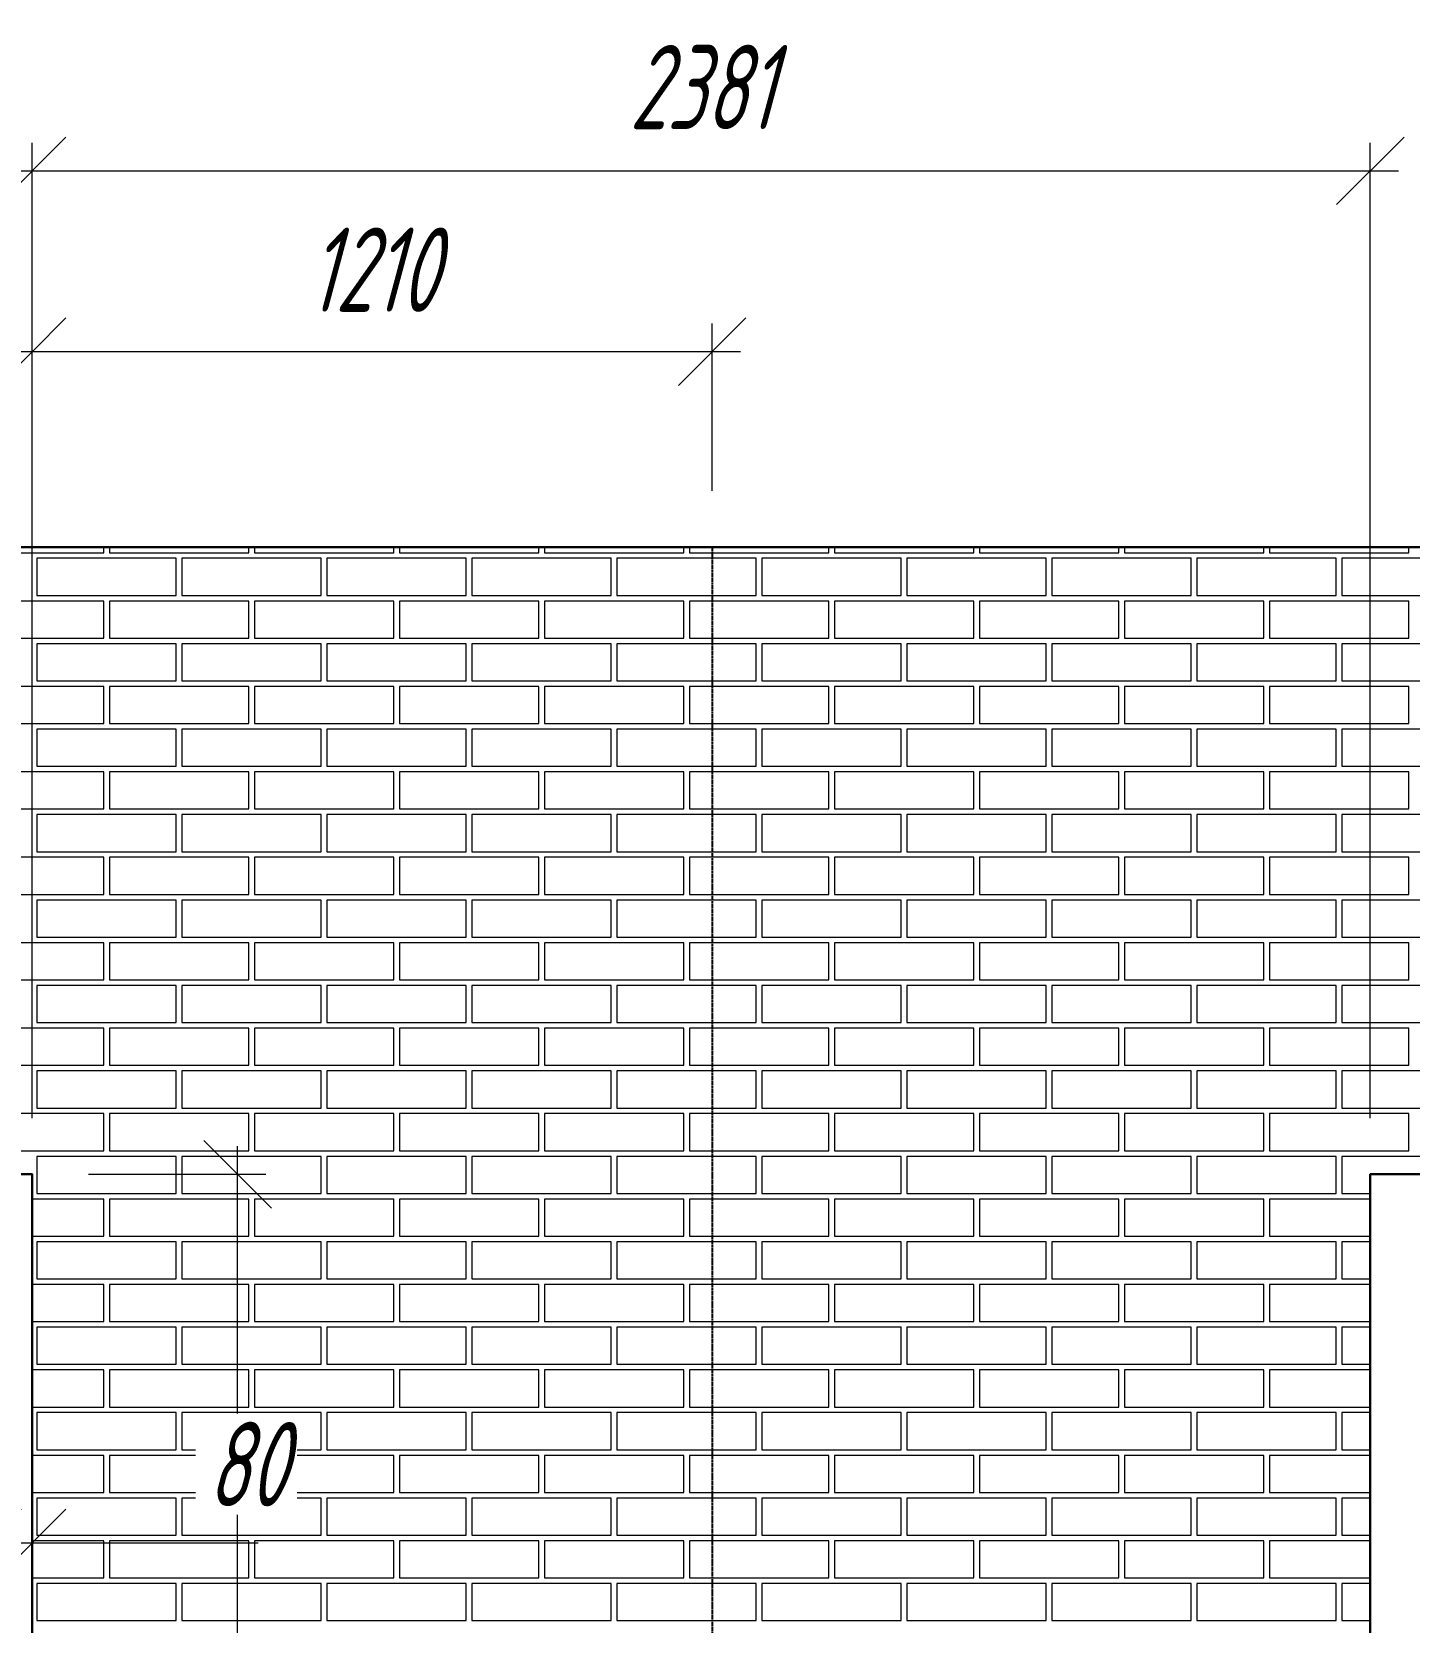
# Model space of a CAD drawing. Header units: millimetres. Extents: x -85477 to 745244, y -3684 to 128206.
# Drawn here: x 720437 to 722888, y 73191 to 76021 of the extents above; entities that cross this region are included whole.
import ezdxf

# ---------------------------------------------------------------- set-up
doc = ezdxf.new("R2010")
doc.units = ezdxf.units.MM
doc.linetypes.add('ACAD_ISO02W100', pattern=[15, 12, -3])
doc.layers.add('РАЗМЕРЫ', color=5, linetype='Continuous', lineweight=15)
doc.layers.add('СТЕНЫ 01', color=7, linetype='Continuous', lineweight=50)
doc.styles.add('ism - 01', font='simplex.shx', dxfattribs={"width": 0.62, "oblique": 15, "height": 150})
doc.dimstyles.new('ism - 01', dxfattribs={"dimtxt": 150, "dimasz": 120, "dimexe": 50, "dimexo": 100, "dimgap": 65, "dimtad": 1, "dimdec": 0, "dimtxsty": 'ism - 01', "dimblk": 'OBLIQUE', "dimcen": 0, "dimdle": 50, "dimadec": 0, "dimazin": 0, "dimtfac": 1, "dimtdec": 0, "dimtmove": 0, "dimatfit": 3, "dimldrblk": 'OBLIQUE', "dimfxl": 1, "dimlwd": -1, "dimlwe": -1, "dimarcsym": 0})

# ---------------------------------------------------------------- blocks, each defined once
blk = doc.blocks.new('_Oblique')
at = {"color": 0, "lineweight": -2}
blk.add_line((-0.5, -0.5), (0.5, 0.5), dxfattribs=at)
blk = doc.blocks.new('*D358')
at = {"layer": 'Defpoints', "color": 0}
for p in [(720437.6, 75773.4), (719061.6, 73988), (720437.6, 73988)]:
    blk.add_point(p, dxfattribs=at)
at = {"layer": 'РАЗМЕРЫ', "color": 0}
for p, q in [((719061.6, 74088), (719061.6, 75823.4)), ((720437.6, 74088), (720437.6, 75823.4)), ((719011.6, 75773.4), (720487.6, 75773.4))]:
    blk.add_line(p, q, dxfattribs=at)
at = {"layer": 'РАЗМЕРЫ', "color": 0, "xscale": 120, "yscale": 120, "zscale": 120, "rotation": 180}
blk.add_blockref('_Oblique', (719061.6, 75773.4), dxfattribs=at)
at = {"layer": 'РАЗМЕРЫ', "color": 0, "xscale": 120, "yscale": 120, "zscale": 120}
blk.add_blockref('_Oblique', (720437.6, 75773.4), dxfattribs=at)
at = {"layer": 'РАЗМЕРЫ', "color": 0, "insert": (719749.6, 75920.8), "char_height": 150, "attachment_point": 5, "style": 'ism - 01'}
blk.add_mtext('1376', dxfattribs=at)
blk = doc.blocks.new('*D359')
at = {"layer": 'Defpoints', "color": 0}
for p in [(722818.6, 75773.4), (720437.6, 73988), (722818.6, 73988)]:
    blk.add_point(p, dxfattribs=at)
at = {"layer": 'РАЗМЕРЫ', "color": 0}
for p, q in [((720437.6, 74088), (720437.6, 75823.4)), ((722818.6, 74088), (722818.6, 75823.4)), ((720387.6, 75773.4), (722868.6, 75773.4))]:
    blk.add_line(p, q, dxfattribs=at)
at = {"layer": 'РАЗМЕРЫ', "color": 0, "xscale": 120, "yscale": 120, "zscale": 120, "rotation": 180}
blk.add_blockref('_Oblique', (720437.6, 75773.4), dxfattribs=at)
at = {"layer": 'РАЗМЕРЫ', "color": 0, "xscale": 120, "yscale": 120, "zscale": 120}
blk.add_blockref('_Oblique', (722818.6, 75773.4), dxfattribs=at)
at = {"layer": 'РАЗМЕРЫ', "color": 0, "insert": (721628.1, 75922.3), "char_height": 150, "attachment_point": 5, "style": 'ism - 01'}
blk.add_mtext('2381', dxfattribs=at)
blk = doc.blocks.new('*D360')
at = {"layer": 'Defpoints', "color": 0}
for p in [(721647.6, 75451.7), (721647.6, 75104), (720437.6, 73988)]:
    blk.add_point(p, dxfattribs=at)
at = {"layer": 'РАЗМЕРЫ', "color": 0}
for p, q in [((720437.6, 74088), (720437.6, 75501.7)), ((721647.6, 75204), (721647.6, 75501.7)), ((720387.6, 75451.7), (721697.6, 75451.7))]:
    blk.add_line(p, q, dxfattribs=at)
at = {"layer": 'РАЗМЕРЫ', "color": 0, "xscale": 120, "yscale": 120, "zscale": 120, "rotation": 180}
blk.add_blockref('_Oblique', (720437.6, 75451.7), dxfattribs=at)
at = {"layer": 'РАЗМЕРЫ', "color": 0, "xscale": 120, "yscale": 120, "zscale": 120}
blk.add_blockref('_Oblique', (721647.6, 75451.7), dxfattribs=at)
at = {"layer": 'РАЗМЕРЫ', "color": 0, "insert": (721042.6, 75597.5), "char_height": 150, "attachment_point": 5, "style": 'ism - 01'}
blk.add_mtext('1210', dxfattribs=at)
blk = doc.blocks.new('*D366')
at = {"layer": 'Defpoints', "color": 0}
for p in [(720437.6, 73988), (720803, 73988), (720437.6, 71004)]:
    blk.add_point(p, dxfattribs=at)
at = {"layer": 'РАЗМЕРЫ', "color": 0}
for p, q in [((720803, 70954), (720803, 74038)), ((720537.6, 73988), (720853, 73988)), ((720537.6, 71004), (720853, 71004))]:
    blk.add_line(p, q, dxfattribs=at)
at = {"layer": 'РАЗМЕРЫ', "color": 0, "xscale": 120, "yscale": 120, "zscale": 120}
for p, rotation in [((720803, 73988), 90), ((720803, 71004), 270)]:
    blk.add_blockref('_Oblique', p, dxfattribs=dict(at, rotation=rotation))
at = {"layer": 'РАЗМЕРЫ', "color": 0, "insert": (720652.9, 72496), "char_height": 150, "attachment_point": 5, "rotation": 90, "style": 'ism - 01', "bg_fill": 3, "box_fill_scale": 1.1, "bg_fill_color": 256, "bg_fill_true_color": 13158600, "bg_fill_transparency": 0}
blk.add_mtext('2984', dxfattribs=at)
blk = doc.blocks.new('*D496')
at = {"layer": 'Defpoints', "color": 0}
for p in [(720437.6, 73332.4), (720357.6, 73238.4), (720437.6, 73238.4)]:
    blk.add_point(p, dxfattribs=at)
at = {"layer": 'РАЗМЕРЫ', "color": 0, "linetype": 'Continuous'}
for p, q in [((720357.6, 73338.4), (720357.6, 73382.4)), ((720437.6, 73338.4), (720437.6, 73382.4)), ((720357.6, 73332.4), (720237.6, 73332.4)), ((720357.6, 73332.4), (720437.6, 73332.4)), ((720437.6, 73332.4), (720839.4, 73332.4))]:
    blk.add_line(p, q, dxfattribs=at)
at = {"layer": 'РАЗМЕРЫ', "color": 0, "xscale": 120, "yscale": 120, "zscale": 120}
blk.add_blockref('_Oblique', (720357.6, 73332.4), dxfattribs=at)
at = {"layer": 'РАЗМЕРЫ', "color": 0, "xscale": 120, "yscale": 120, "zscale": 120, "rotation": 180}
blk.add_blockref('_Oblique', (720437.6, 73332.4), dxfattribs=at)
at = {"layer": 'РАЗМЕРЫ', "color": 0, "insert": (720818.5, 73472.4), "char_height": 150, "attachment_point": 5, "style": 'ism - 01', "bg_fill": 3, "box_fill_scale": 1.1, "bg_fill_color": 256, "bg_fill_true_color": 13158600, "bg_fill_transparency": 0}
blk.add_mtext('80', dxfattribs=at)

msp = doc.modelspace()

# ---------------------------------------------------------------- linework, layer by layer
at = {"layer": 'РАЗМЕРЫ', "color": 9, "transparency": 33554559}
for points in [[(720316.9, 75104), (720316.9, 75094), (720564.9, 75094), (720564.9, 75104)], [(720574.9, 75104), (720574.9, 75094), (720822.9, 75094), (720822.9, 75104)], [(720832.9, 75104), (720832.9, 75094), (721080.9, 75094), (721080.9, 75104)], [(721090.9, 75104), (721090.9, 75094), (721338.9, 75094), (721338.9, 75104)], [(721348.9, 75104), (721348.9, 75094), (721596.9, 75094), (721596.9, 75104)], [(721606.9, 75104), (721606.9, 75094), (721854.9, 75094), (721854.9, 75104)], [(721864.9, 75104), (721864.9, 75094), (722112.9, 75094), (722112.9, 75104)], [(722122.9, 75104), (722122.9, 75094), (722370.9, 75094), (722370.9, 75104)], [(722380.9, 75104), (722380.9, 75094), (722628.9, 75094), (722628.9, 75104)], [(722638.9, 75104), (722638.9, 75094), (722886.9, 75094), (722886.9, 75104)], [(723015.9, 73988), (723015.9, 74020), (722767.9, 74020), (722767.9, 73954), (722818.6, 73954)], [(720437.6, 73878), (720564.9, 73878), (720564.9, 73944), (720437.6, 73944)], [(722818.6, 73944), (722638.9, 73944), (722638.9, 73878), (722818.6, 73878)], [(722818.6, 73868), (722767.9, 73868), (722767.9, 73802), (722818.6, 73802)], [(720437.6, 73726), (720564.9, 73726), (720564.9, 73792), (720437.6, 73792)], [(722818.6, 73792), (722638.9, 73792), (722638.9, 73726), (722818.6, 73726)], [(722818.6, 73716), (722767.9, 73716), (722767.9, 73650), (722818.6, 73650)], [(720437.6, 73574), (720564.9, 73574), (720564.9, 73640), (720437.6, 73640)], [(722818.6, 73640), (722638.9, 73640), (722638.9, 73574), (722818.6, 73574)], [(722818.6, 73564), (722767.9, 73564), (722767.9, 73498), (722818.6, 73498)], [(720437.6, 73422), (720564.9, 73422), (720564.9, 73488), (720437.6, 73488)], [(722818.6, 73488), (722638.9, 73488), (722638.9, 73422), (722818.6, 73422)], [(722818.6, 73412), (722767.9, 73412), (722767.9, 73346), (722818.6, 73346)], [(720437.6, 73270), (720564.9, 73270), (720564.9, 73336), (720437.6, 73336)], [(722818.6, 73336), (722638.9, 73336), (722638.9, 73270), (722818.6, 73270)], [(722818.6, 73260), (722767.9, 73260), (722767.9, 73194), (722818.6, 73194)]]:
    msp.add_lwpolyline(points, dxfattribs=at)
for points in [[(720445.9, 75018), (720693.9, 75018), (720693.9, 75084), (720445.9, 75084)], [(720703.9, 75018), (720951.9, 75018), (720951.9, 75084), (720703.9, 75084)], [(720961.9, 75018), (721209.9, 75018), (721209.9, 75084), (720961.9, 75084)], [(721219.9, 75018), (721467.9, 75018), (721467.9, 75084), (721219.9, 75084)], [(721477.9, 75018), (721725.9, 75018), (721725.9, 75084), (721477.9, 75084)], [(721735.9, 75018), (721983.9, 75018), (721983.9, 75084), (721735.9, 75084)], [(721993.9, 75018), (722241.9, 75018), (722241.9, 75084), (721993.9, 75084)], [(722251.9, 75018), (722499.9, 75018), (722499.9, 75084), (722251.9, 75084)], [(722509.9, 75018), (722757.9, 75018), (722757.9, 75084), (722509.9, 75084)], [(722767.9, 75018), (723015.9, 75018), (723015.9, 75084), (722767.9, 75084)], [(720316.9, 74942), (720564.9, 74942), (720564.9, 75008), (720316.9, 75008)], [(720574.9, 74942), (720822.9, 74942), (720822.9, 75008), (720574.9, 75008)], [(720832.9, 74942), (721080.9, 74942), (721080.9, 75008), (720832.9, 75008)], [(721090.9, 74942), (721338.9, 74942), (721338.9, 75008), (721090.9, 75008)], [(721348.9, 74942), (721596.9, 74942), (721596.9, 75008), (721348.9, 75008)], [(721606.9, 74942), (721854.9, 74942), (721854.9, 75008), (721606.9, 75008)], [(721864.9, 74942), (722112.9, 74942), (722112.9, 75008), (721864.9, 75008)], [(722122.9, 74942), (722370.9, 74942), (722370.9, 75008), (722122.9, 75008)], [(722380.9, 74942), (722628.9, 74942), (722628.9, 75008), (722380.9, 75008)], [(722638.9, 74942), (722886.9, 74942), (722886.9, 75008), (722638.9, 75008)], [(720445.9, 74866), (720693.9, 74866), (720693.9, 74932), (720445.9, 74932)], [(720703.9, 74866), (720951.9, 74866), (720951.9, 74932), (720703.9, 74932)], [(720961.9, 74866), (721209.9, 74866), (721209.9, 74932), (720961.9, 74932)], [(721219.9, 74866), (721467.9, 74866), (721467.9, 74932), (721219.9, 74932)], [(721477.9, 74866), (721725.9, 74866), (721725.9, 74932), (721477.9, 74932)], [(721735.9, 74866), (721983.9, 74866), (721983.9, 74932), (721735.9, 74932)], [(721993.9, 74866), (722241.9, 74866), (722241.9, 74932), (721993.9, 74932)], [(722251.9, 74866), (722499.9, 74866), (722499.9, 74932), (722251.9, 74932)], [(722509.9, 74866), (722757.9, 74866), (722757.9, 74932), (722509.9, 74932)], [(722767.9, 74866), (723015.9, 74866), (723015.9, 74932), (722767.9, 74932)], [(720316.9, 74790), (720564.9, 74790), (720564.9, 74856), (720316.9, 74856)], [(720574.9, 74790), (720822.9, 74790), (720822.9, 74856), (720574.9, 74856)], [(720832.9, 74790), (721080.9, 74790), (721080.9, 74856), (720832.9, 74856)], [(721090.9, 74790), (721338.9, 74790), (721338.9, 74856), (721090.9, 74856)], [(721348.9, 74790), (721596.9, 74790), (721596.9, 74856), (721348.9, 74856)], [(721606.9, 74790), (721854.9, 74790), (721854.9, 74856), (721606.9, 74856)], [(721864.9, 74790), (722112.9, 74790), (722112.9, 74856), (721864.9, 74856)], [(722122.9, 74790), (722370.9, 74790), (722370.9, 74856), (722122.9, 74856)], [(722380.9, 74790), (722628.9, 74790), (722628.9, 74856), (722380.9, 74856)], [(722638.9, 74790), (722886.9, 74790), (722886.9, 74856), (722638.9, 74856)], [(720445.9, 74714), (720693.9, 74714), (720693.9, 74780), (720445.9, 74780)], [(720703.9, 74714), (720951.9, 74714), (720951.9, 74780), (720703.9, 74780)], [(720961.9, 74714), (721209.9, 74714), (721209.9, 74780), (720961.9, 74780)], [(721219.9, 74714), (721467.9, 74714), (721467.9, 74780), (721219.9, 74780)], [(721477.9, 74714), (721725.9, 74714), (721725.9, 74780), (721477.9, 74780)], [(721735.9, 74714), (721983.9, 74714), (721983.9, 74780), (721735.9, 74780)], [(721993.9, 74714), (722241.9, 74714), (722241.9, 74780), (721993.9, 74780)], [(722251.9, 74714), (722499.9, 74714), (722499.9, 74780), (722251.9, 74780)], [(722509.9, 74714), (722757.9, 74714), (722757.9, 74780), (722509.9, 74780)], [(722767.9, 74714), (723015.9, 74714), (723015.9, 74780), (722767.9, 74780)], [(720316.9, 74638), (720564.9, 74638), (720564.9, 74704), (720316.9, 74704)], [(720574.9, 74638), (720822.9, 74638), (720822.9, 74704), (720574.9, 74704)], [(720832.9, 74638), (721080.9, 74638), (721080.9, 74704), (720832.9, 74704)], [(721090.9, 74638), (721338.9, 74638), (721338.9, 74704), (721090.9, 74704)], [(721348.9, 74638), (721596.9, 74638), (721596.9, 74704), (721348.9, 74704)], [(721606.9, 74638), (721854.9, 74638), (721854.9, 74704), (721606.9, 74704)], [(721864.9, 74638), (722112.9, 74638), (722112.9, 74704), (721864.9, 74704)], [(722122.9, 74638), (722370.9, 74638), (722370.9, 74704), (722122.9, 74704)], [(722380.9, 74638), (722628.9, 74638), (722628.9, 74704), (722380.9, 74704)], [(722638.9, 74638), (722886.9, 74638), (722886.9, 74704), (722638.9, 74704)], [(720445.9, 74562), (720693.9, 74562), (720693.9, 74628), (720445.9, 74628)], [(720703.9, 74562), (720951.9, 74562), (720951.9, 74628), (720703.9, 74628)], [(720961.9, 74562), (721209.9, 74562), (721209.9, 74628), (720961.9, 74628)], [(721219.9, 74562), (721467.9, 74562), (721467.9, 74628), (721219.9, 74628)], [(721477.9, 74562), (721725.9, 74562), (721725.9, 74628), (721477.9, 74628)], [(721735.9, 74562), (721983.9, 74562), (721983.9, 74628), (721735.9, 74628)], [(721993.9, 74562), (722241.9, 74562), (722241.9, 74628), (721993.9, 74628)], [(722251.9, 74562), (722499.9, 74562), (722499.9, 74628), (722251.9, 74628)], [(722509.9, 74562), (722757.9, 74562), (722757.9, 74628), (722509.9, 74628)], [(722767.9, 74562), (723015.9, 74562), (723015.9, 74628), (722767.9, 74628)], [(720316.9, 74486), (720564.9, 74486), (720564.9, 74552), (720316.9, 74552)], [(720574.9, 74486), (720822.9, 74486), (720822.9, 74552), (720574.9, 74552)], [(720832.9, 74486), (721080.9, 74486), (721080.9, 74552), (720832.9, 74552)], [(721090.9, 74486), (721338.9, 74486), (721338.9, 74552), (721090.9, 74552)], [(721348.9, 74486), (721596.9, 74486), (721596.9, 74552), (721348.9, 74552)], [(721606.9, 74486), (721854.9, 74486), (721854.9, 74552), (721606.9, 74552)], [(721864.9, 74486), (722112.9, 74486), (722112.9, 74552), (721864.9, 74552)], [(722122.9, 74486), (722370.9, 74486), (722370.9, 74552), (722122.9, 74552)], [(722380.9, 74486), (722628.9, 74486), (722628.9, 74552), (722380.9, 74552)], [(722638.9, 74486), (722886.9, 74486), (722886.9, 74552), (722638.9, 74552)], [(720445.9, 74410), (720693.9, 74410), (720693.9, 74476), (720445.9, 74476)], [(720703.9, 74410), (720951.9, 74410), (720951.9, 74476), (720703.9, 74476)], [(720961.9, 74410), (721209.9, 74410), (721209.9, 74476), (720961.9, 74476)], [(721219.9, 74410), (721467.9, 74410), (721467.9, 74476), (721219.9, 74476)], [(721477.9, 74410), (721725.9, 74410), (721725.9, 74476), (721477.9, 74476)], [(721735.9, 74410), (721983.9, 74410), (721983.9, 74476), (721735.9, 74476)], [(721993.9, 74410), (722241.9, 74410), (722241.9, 74476), (721993.9, 74476)], [(722251.9, 74410), (722499.9, 74410), (722499.9, 74476), (722251.9, 74476)], [(722509.9, 74410), (722757.9, 74410), (722757.9, 74476), (722509.9, 74476)], [(722767.9, 74410), (723015.9, 74410), (723015.9, 74476), (722767.9, 74476)], [(720316.9, 74334), (720564.9, 74334), (720564.9, 74400), (720316.9, 74400)], [(720574.9, 74334), (720822.9, 74334), (720822.9, 74400), (720574.9, 74400)], [(720832.9, 74334), (721080.9, 74334), (721080.9, 74400), (720832.9, 74400)], [(721090.9, 74334), (721338.9, 74334), (721338.9, 74400), (721090.9, 74400)], [(721348.9, 74334), (721596.9, 74334), (721596.9, 74400), (721348.9, 74400)], [(721606.9, 74334), (721854.9, 74334), (721854.9, 74400), (721606.9, 74400)], [(721864.9, 74334), (722112.9, 74334), (722112.9, 74400), (721864.9, 74400)], [(722122.9, 74334), (722370.9, 74334), (722370.9, 74400), (722122.9, 74400)], [(722380.9, 74334), (722628.9, 74334), (722628.9, 74400), (722380.9, 74400)], [(722638.9, 74334), (722886.9, 74334), (722886.9, 74400), (722638.9, 74400)], [(720445.9, 74258), (720693.9, 74258), (720693.9, 74324), (720445.9, 74324)], [(720703.9, 74258), (720951.9, 74258), (720951.9, 74324), (720703.9, 74324)], [(720961.9, 74258), (721209.9, 74258), (721209.9, 74324), (720961.9, 74324)], [(721219.9, 74258), (721467.9, 74258), (721467.9, 74324), (721219.9, 74324)], [(721477.9, 74258), (721725.9, 74258), (721725.9, 74324), (721477.9, 74324)], [(721735.9, 74258), (721983.9, 74258), (721983.9, 74324), (721735.9, 74324)], [(721993.9, 74258), (722241.9, 74258), (722241.9, 74324), (721993.9, 74324)], [(722251.9, 74258), (722499.9, 74258), (722499.9, 74324), (722251.9, 74324)], [(722509.9, 74258), (722757.9, 74258), (722757.9, 74324), (722509.9, 74324)], [(722767.9, 74258), (723015.9, 74258), (723015.9, 74324), (722767.9, 74324)], [(720316.9, 74182), (720564.9, 74182), (720564.9, 74248), (720316.9, 74248)], [(720574.9, 74182), (720822.9, 74182), (720822.9, 74248), (720574.9, 74248)], [(720832.9, 74182), (721080.9, 74182), (721080.9, 74248), (720832.9, 74248)], [(721090.9, 74182), (721338.9, 74182), (721338.9, 74248), (721090.9, 74248)], [(721348.9, 74182), (721596.9, 74182), (721596.9, 74248), (721348.9, 74248)], [(721606.9, 74182), (721854.9, 74182), (721854.9, 74248), (721606.9, 74248)], [(721864.9, 74182), (722112.9, 74182), (722112.9, 74248), (721864.9, 74248)], [(722122.9, 74182), (722370.9, 74182), (722370.9, 74248), (722122.9, 74248)], [(722380.9, 74182), (722628.9, 74182), (722628.9, 74248), (722380.9, 74248)], [(722638.9, 74182), (722886.9, 74182), (722886.9, 74248), (722638.9, 74248)], [(720445.9, 74106), (720693.9, 74106), (720693.9, 74172), (720445.9, 74172)], [(720703.9, 74106), (720951.9, 74106), (720951.9, 74172), (720703.9, 74172)], [(720961.9, 74106), (721209.9, 74106), (721209.9, 74172), (720961.9, 74172)], [(721219.9, 74106), (721467.9, 74106), (721467.9, 74172), (721219.9, 74172)], [(721477.9, 74106), (721725.9, 74106), (721725.9, 74172), (721477.9, 74172)], [(721735.9, 74106), (721983.9, 74106), (721983.9, 74172), (721735.9, 74172)], [(721993.9, 74106), (722241.9, 74106), (722241.9, 74172), (721993.9, 74172)], [(722251.9, 74106), (722499.9, 74106), (722499.9, 74172), (722251.9, 74172)], [(722509.9, 74106), (722757.9, 74106), (722757.9, 74172), (722509.9, 74172)], [(722767.9, 74106), (723015.9, 74106), (723015.9, 74172), (722767.9, 74172)], [(720316.9, 74030), (720564.9, 74030), (720564.9, 74096), (720316.9, 74096)], [(720574.9, 74030), (720822.9, 74030), (720822.9, 74096), (720574.9, 74096)], [(720832.9, 74030), (721080.9, 74030), (721080.9, 74096), (720832.9, 74096)], [(721090.9, 74030), (721338.9, 74030), (721338.9, 74096), (721090.9, 74096)], [(721348.9, 74030), (721596.9, 74030), (721596.9, 74096), (721348.9, 74096)], [(721606.9, 74030), (721854.9, 74030), (721854.9, 74096), (721606.9, 74096)], [(721864.9, 74030), (722112.9, 74030), (722112.9, 74096), (721864.9, 74096)], [(722122.9, 74030), (722370.9, 74030), (722370.9, 74096), (722122.9, 74096)], [(722380.9, 74030), (722628.9, 74030), (722628.9, 74096), (722380.9, 74096)], [(722638.9, 74030), (722886.9, 74030), (722886.9, 74096), (722638.9, 74096)], [(720445.9, 73954), (720693.9, 73954), (720693.9, 74020), (720445.9, 74020)], [(720703.9, 73954), (720951.9, 73954), (720951.9, 74020), (720703.9, 74020)], [(720961.9, 73954), (721209.9, 73954), (721209.9, 74020), (720961.9, 74020)], [(721219.9, 73954), (721467.9, 73954), (721467.9, 74020), (721219.9, 74020)], [(721477.9, 73954), (721725.9, 73954), (721725.9, 74020), (721477.9, 74020)], [(721735.9, 73954), (721983.9, 73954), (721983.9, 74020), (721735.9, 74020)], [(721993.9, 73954), (722241.9, 73954), (722241.9, 74020), (721993.9, 74020)], [(722251.9, 73954), (722499.9, 73954), (722499.9, 74020), (722251.9, 74020)], [(722509.9, 73954), (722757.9, 73954), (722757.9, 74020), (722509.9, 74020)], [(720574.9, 73878), (720822.9, 73878), (720822.9, 73944), (720574.9, 73944)], [(720832.9, 73878), (721080.9, 73878), (721080.9, 73944), (720832.9, 73944)], [(721090.9, 73878), (721338.9, 73878), (721338.9, 73944), (721090.9, 73944)], [(721348.9, 73878), (721596.9, 73878), (721596.9, 73944), (721348.9, 73944)], [(721606.9, 73878), (721854.9, 73878), (721854.9, 73944), (721606.9, 73944)], [(721864.9, 73878), (722112.9, 73878), (722112.9, 73944), (721864.9, 73944)], [(722122.9, 73878), (722370.9, 73878), (722370.9, 73944), (722122.9, 73944)], [(722380.9, 73878), (722628.9, 73878), (722628.9, 73944), (722380.9, 73944)], [(720445.9, 73802), (720693.9, 73802), (720693.9, 73868), (720445.9, 73868)], [(720703.9, 73802), (720951.9, 73802), (720951.9, 73868), (720703.9, 73868)], [(720961.9, 73802), (721209.9, 73802), (721209.9, 73868), (720961.9, 73868)], [(721219.9, 73802), (721467.9, 73802), (721467.9, 73868), (721219.9, 73868)], [(721477.9, 73802), (721725.9, 73802), (721725.9, 73868), (721477.9, 73868)], [(721735.9, 73802), (721983.9, 73802), (721983.9, 73868), (721735.9, 73868)], [(721993.9, 73802), (722241.9, 73802), (722241.9, 73868), (721993.9, 73868)], [(722251.9, 73802), (722499.9, 73802), (722499.9, 73868), (722251.9, 73868)], [(722509.9, 73802), (722757.9, 73802), (722757.9, 73868), (722509.9, 73868)], [(720574.9, 73726), (720822.9, 73726), (720822.9, 73792), (720574.9, 73792)], [(720832.9, 73726), (721080.9, 73726), (721080.9, 73792), (720832.9, 73792)], [(721090.9, 73726), (721338.9, 73726), (721338.9, 73792), (721090.9, 73792)], [(721348.9, 73726), (721596.9, 73726), (721596.9, 73792), (721348.9, 73792)], [(721606.9, 73726), (721854.9, 73726), (721854.9, 73792), (721606.9, 73792)], [(721864.9, 73726), (722112.9, 73726), (722112.9, 73792), (721864.9, 73792)], [(722122.9, 73726), (722370.9, 73726), (722370.9, 73792), (722122.9, 73792)], [(722380.9, 73726), (722628.9, 73726), (722628.9, 73792), (722380.9, 73792)], [(720445.9, 73650), (720693.9, 73650), (720693.9, 73716), (720445.9, 73716)], [(720703.9, 73650), (720951.9, 73650), (720951.9, 73716), (720703.9, 73716)], [(720961.9, 73650), (721209.9, 73650), (721209.9, 73716), (720961.9, 73716)], [(721219.9, 73650), (721467.9, 73650), (721467.9, 73716), (721219.9, 73716)], [(721477.9, 73650), (721725.9, 73650), (721725.9, 73716), (721477.9, 73716)], [(721735.9, 73650), (721983.9, 73650), (721983.9, 73716), (721735.9, 73716)], [(721993.9, 73650), (722241.9, 73650), (722241.9, 73716), (721993.9, 73716)], [(722251.9, 73650), (722499.9, 73650), (722499.9, 73716), (722251.9, 73716)], [(722509.9, 73650), (722757.9, 73650), (722757.9, 73716), (722509.9, 73716)], [(720574.9, 73574), (720822.9, 73574), (720822.9, 73640), (720574.9, 73640)], [(720832.9, 73574), (721080.9, 73574), (721080.9, 73640), (720832.9, 73640)], [(721090.9, 73574), (721338.9, 73574), (721338.9, 73640), (721090.9, 73640)], [(721348.9, 73574), (721596.9, 73574), (721596.9, 73640), (721348.9, 73640)], [(721606.9, 73574), (721854.9, 73574), (721854.9, 73640), (721606.9, 73640)], [(721864.9, 73574), (722112.9, 73574), (722112.9, 73640), (721864.9, 73640)], [(722122.9, 73574), (722370.9, 73574), (722370.9, 73640), (722122.9, 73640)], [(722380.9, 73574), (722628.9, 73574), (722628.9, 73640), (722380.9, 73640)], [(720445.9, 73498), (720693.9, 73498), (720693.9, 73564), (720445.9, 73564)], [(720703.9, 73498), (720951.9, 73498), (720951.9, 73564), (720703.9, 73564)], [(720961.9, 73498), (721209.9, 73498), (721209.9, 73564), (720961.9, 73564)], [(721219.9, 73498), (721467.9, 73498), (721467.9, 73564), (721219.9, 73564)], [(721477.9, 73498), (721725.9, 73498), (721725.9, 73564), (721477.9, 73564)], [(721735.9, 73498), (721983.9, 73498), (721983.9, 73564), (721735.9, 73564)], [(721993.9, 73498), (722241.9, 73498), (722241.9, 73564), (721993.9, 73564)], [(722251.9, 73498), (722499.9, 73498), (722499.9, 73564), (722251.9, 73564)], [(722509.9, 73498), (722757.9, 73498), (722757.9, 73564), (722509.9, 73564)], [(720574.9, 73422), (720822.9, 73422), (720822.9, 73488), (720574.9, 73488)], [(720832.9, 73422), (721080.9, 73422), (721080.9, 73488), (720832.9, 73488)], [(721090.9, 73422), (721338.9, 73422), (721338.9, 73488), (721090.9, 73488)], [(721348.9, 73422), (721596.9, 73422), (721596.9, 73488), (721348.9, 73488)], [(721606.9, 73422), (721854.9, 73422), (721854.9, 73488), (721606.9, 73488)], [(721864.9, 73422), (722112.9, 73422), (722112.9, 73488), (721864.9, 73488)], [(722122.9, 73422), (722370.9, 73422), (722370.9, 73488), (722122.9, 73488)], [(722380.9, 73422), (722628.9, 73422), (722628.9, 73488), (722380.9, 73488)], [(720445.9, 73346), (720693.9, 73346), (720693.9, 73412), (720445.9, 73412)], [(720703.9, 73346), (720951.9, 73346), (720951.9, 73412), (720703.9, 73412)], [(720961.9, 73346), (721209.9, 73346), (721209.9, 73412), (720961.9, 73412)], [(721219.9, 73346), (721467.9, 73346), (721467.9, 73412), (721219.9, 73412)], [(721477.9, 73346), (721725.9, 73346), (721725.9, 73412), (721477.9, 73412)], [(721735.9, 73346), (721983.9, 73346), (721983.9, 73412), (721735.9, 73412)], [(721993.9, 73346), (722241.9, 73346), (722241.9, 73412), (721993.9, 73412)], [(722251.9, 73346), (722499.9, 73346), (722499.9, 73412), (722251.9, 73412)], [(722509.9, 73346), (722757.9, 73346), (722757.9, 73412), (722509.9, 73412)], [(720574.9, 73270), (720822.9, 73270), (720822.9, 73336), (720574.9, 73336)], [(720832.9, 73270), (721080.9, 73270), (721080.9, 73336), (720832.9, 73336)], [(721090.9, 73270), (721338.9, 73270), (721338.9, 73336), (721090.9, 73336)], [(721348.9, 73270), (721596.9, 73270), (721596.9, 73336), (721348.9, 73336)], [(721606.9, 73270), (721854.9, 73270), (721854.9, 73336), (721606.9, 73336)], [(721864.9, 73270), (722112.9, 73270), (722112.9, 73336), (721864.9, 73336)], [(722122.9, 73270), (722370.9, 73270), (722370.9, 73336), (722122.9, 73336)], [(722380.9, 73270), (722628.9, 73270), (722628.9, 73336), (722380.9, 73336)], [(720445.9, 73194), (720693.9, 73194), (720693.9, 73260), (720445.9, 73260)], [(720703.9, 73194), (720951.9, 73194), (720951.9, 73260), (720703.9, 73260)], [(720961.9, 73194), (721209.9, 73194), (721209.9, 73260), (720961.9, 73260)], [(721219.9, 73194), (721467.9, 73194), (721467.9, 73260), (721219.9, 73260)], [(721477.9, 73194), (721725.9, 73194), (721725.9, 73260), (721477.9, 73260)], [(721735.9, 73194), (721983.9, 73194), (721983.9, 73260), (721735.9, 73260)], [(721993.9, 73194), (722241.9, 73194), (722241.9, 73260), (721993.9, 73260)], [(722251.9, 73194), (722499.9, 73194), (722499.9, 73260), (722251.9, 73260)], [(722509.9, 73194), (722757.9, 73194), (722757.9, 73260), (722509.9, 73260)]]:
    msp.add_lwpolyline(points, close=True, dxfattribs=at)
at = {"layer": 'СТЕНЫ 01', "lineweight": 30}
for points in [[(723506.6, 75104), (706776.3, 75104), (706776.3, 71004), (711656.6, 71004)], [(723506.6, 73988), (722818.6, 73988), (722818.6, 71069), (723506.6, 71069)]]:
    msp.add_lwpolyline(points, dxfattribs=at)
at = {"layer": 'СТЕНЫ 01', "linetype": 'ACAD_ISO02W100', "lineweight": -3, "ltscale": 0.3}
msp.add_lwpolyline([(721647.6, 75104), (721647.6, 70844)], dxfattribs=at)
at = {"layer": 'СТЕНЫ 01', "lineweight": 30}
msp.add_lwpolyline([(720437.6, 71069), (720437.6, 73988), (719061.6, 73988), (719061.6, 71069)], close=True, dxfattribs=at)

# ---------------------------------------------------------------- dimensions: what is measured, and where the dimension line sits
at = {"layer": 'РАЗМЕРЫ'}
for base, p1, p2, picture, middle in [((720437.6, 75773.4), (719061.6, 73988), (720437.6, 73988), '*D358', (719749.6, 75920.8)), ((722818.6, 75773.4), (720437.6, 73988), (722818.6, 73988), '*D359', (721628.1, 75922.3)), ((721647.6, 75451.7), (720437.6, 73988), (721647.6, 75104), '*D360', (721042.6, 75597.5))]:
    dim = msp.add_linear_dim(base=base, p1=p1, p2=p2, dimstyle='ism - 01', dxfattribs=at)
    dim.commit()
    dim.dimension.update_dxf_attribs({"geometry": picture, "text_midpoint": middle})

# ---------------------------------------------------------------- next in the draw order: dimensions: what is measured, and where the dimension line sits
dim = msp.add_linear_dim(base=(720803, 73988), p1=(720437.6, 71004), p2=(720437.6, 73988), angle=90, dimstyle='ism - 01', override={"dimtfill": 1}, dxfattribs=at)
dim.commit()
dim.dimension.update_dxf_attribs({"geometry": '*D366', "text_midpoint": (720652.9, 72496)})

# ---------------------------------------------------------------- next in the draw order: dimensions: what is measured, and where the dimension line sits
dim = msp.add_linear_dim(base=(720437.6, 73332.4), p1=(720357.6, 73238.4), p2=(720437.6, 73238.4), dimstyle='ism - 01', override={"dimfxl": 2, "dimtfill": 1}, dxfattribs=at)
dim.commit()
dim.dimension.update_dxf_attribs({"geometry": '*D496', "text_midpoint": (720818.5, 73472.4)})

doc.saveas('drawing.dxf')
